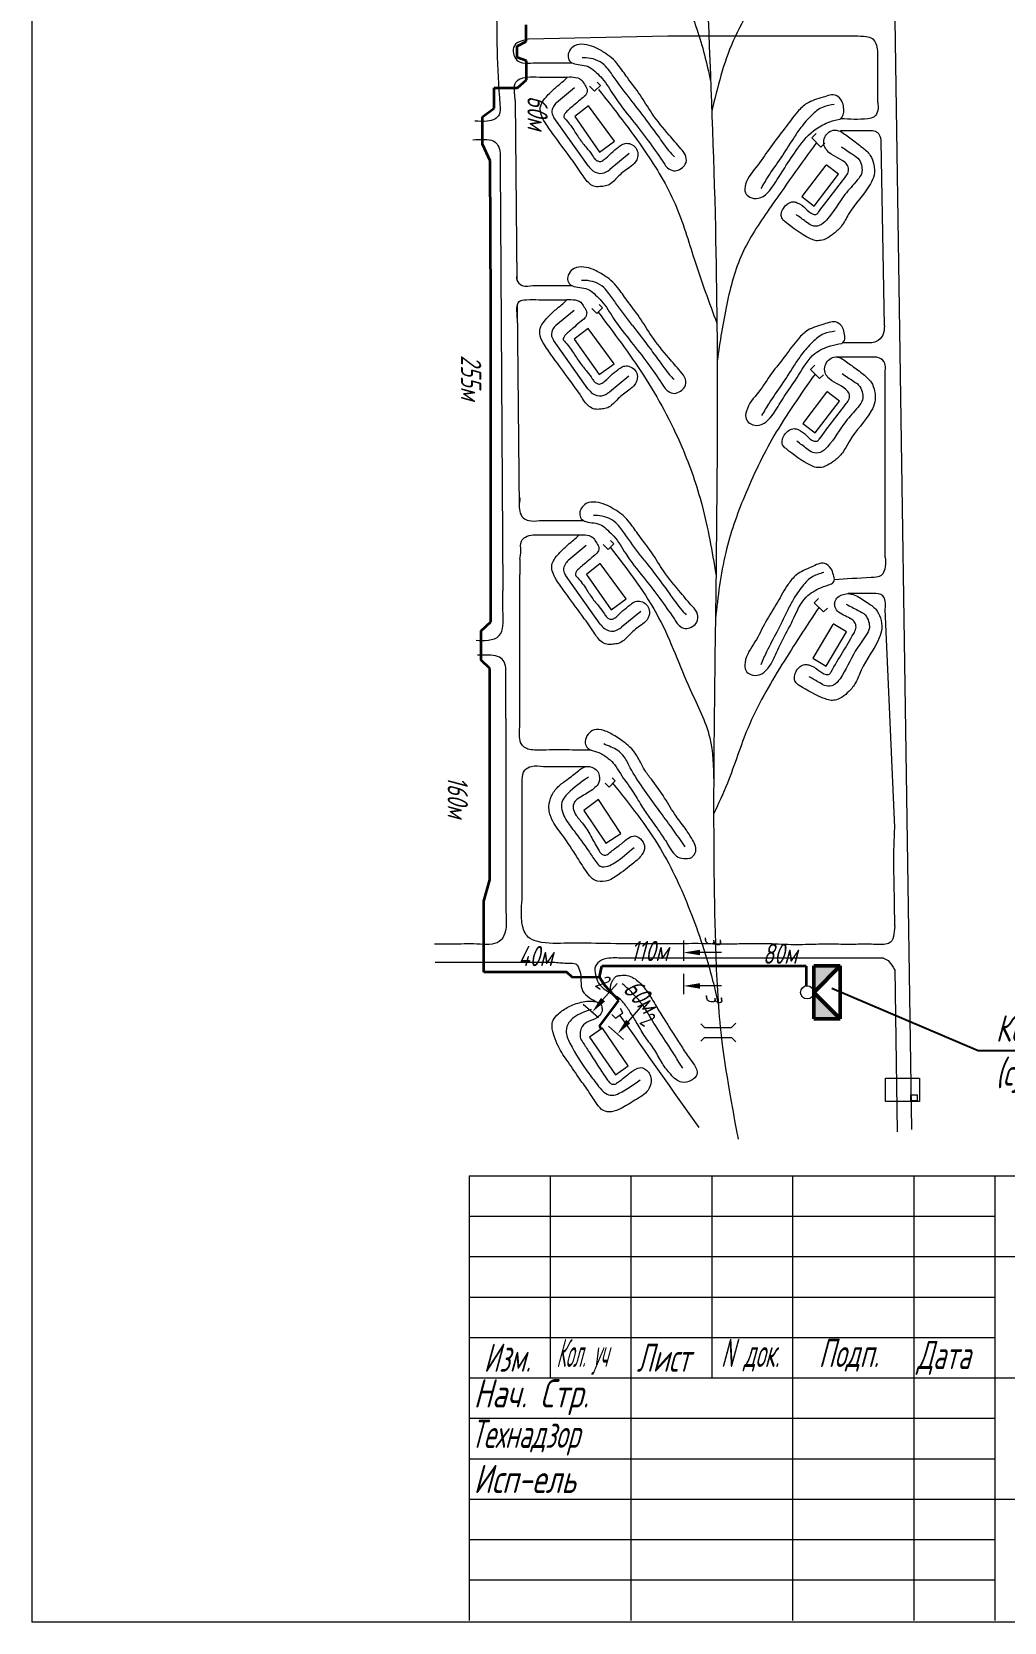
# Model space of a CAD drawing. Header units: millimetres. Extents: x 13096 to 18634, y -492 to 9335.
# Drawn here: x 16561 to 17048, y 3737 to 4534 of the extents above; entities that cross this region are included whole.
import ezdxf
from ezdxf import colors
from ezdxf.entities.mleader import LeaderData, LeaderLine
from ezdxf.math import Vec2, Vec3

# ---------------------------------------------------------------- set-up
doc = ezdxf.new("R2010")
doc.units = ezdxf.units.MM
for name, color, linetype, lineweight in [('Линия выноска', 137, 'Continuous', 20), ('Линия связи (Вновь)', 3, 'Continuous', 60), ('Рамка толстая', 7, 'Continuous', 60), ('Строительный', 251, 'Continuous', 13), ('ТаБлица', 253, 'Continuous', 25), ('текст', 7, 'Continuous', 25), ('Щиты пульты (Вновь)', 5, 'Continuous', 50), ('Элемент эл. схем', 7, 'Continuous', 35)]:
    doc.layers.add(name, color=color, linetype=linetype, lineweight=lineweight)
doc.styles.add('Simplex', font='simplex.shx', dxfattribs={"width": 0.7, "oblique": 15})

# ---------------------------------------------------------------- blocks, each defined once
blk = doc.blocks.new('A$C4BB167BF')
at = {"layer": 'Щиты пульты (Вновь)', "true_color": 0xc7c8ca}
h = blk.add_hatch(color=9, dxfattribs=at)
h.paths.add_polyline_path([(0, 3), (0, 0), (3, 3)])
h.paths.add_polyline_path([(6, 3), (3, 3), (6, 0)])
at = {"layer": 'Щиты пульты (Вновь)', "color": 252, "true_color": 0x939598}
for p, q in [((0, 3), (0, 0)), ((6, 3), (0, 3)), ((0, 0), (3, 3)), ((3, 3), (6, 0)), ((6, 0), (6, 3)), ((0, 0), (6, 0))]:
    blk.add_line(p, q, dxfattribs=at)
blk = doc.blocks.new('_None')

msp = doc.modelspace()

# ---------------------------------------------------------------- linework, layer by layer
at = {"color": 18, "lineweight": 20, "true_color": 0x000000}
for p, q in [((16987.47618, 4069.49996), (16989.86605, 4068.32701)), ((16989.86605, 4068.32701), (16991.68114, 4065.90936)), ((16991.68114, 4065.90936), (16992.32702, 4064.95626)), ((16992.32702, 4064.95626), (16993.12363, 4063.41319)), ((16779.98992, 3960.39109), (17529.23992, 3960.39109)), ((16779.98992, 3960.39109), (16779.98992, 3737.64109)), ((16820.48992, 3960.39109), (16820.48992, 3859.14109)), ((16860.98992, 3960.39109), (16860.98992, 3737.64109)), ((16901.48992, 3960.39109), (16901.48992, 3859.14109)), ((16941.98992, 3960.39109), (16941.98992, 3737.64109)), ((17002.73992, 3960.39109), (17002.73992, 3737.64109)), ((17043.23992, 3960.39109), (17043.23992, 3737.64109)), ((16779.98992, 3940.14109), (17043.23992, 3940.14109)), ((16779.98992, 3919.89109), (17043.23992, 3919.89109)), ((17043.23992, 3919.89109), (17529.23992, 3919.89109)), ((16779.98992, 3899.64109), (17043.23992, 3899.64109)), ((16779.98992, 3879.39109), (17043.23992, 3879.39109)), ((16779.98992, 3859.14109), (17529.23992, 3859.14109)), ((16779.98992, 3838.89109), (17043.23992, 3838.89109)), ((16779.98992, 3818.64109), (17043.23992, 3818.64109)), ((16779.98992, 3798.39109), (17043.23992, 3798.39109)), ((17043.23992, 3798.39109), (17529.23992, 3798.39109)), ((16779.98992, 3778.14109), (17043.23992, 3778.14109)), ((16779.98992, 3757.89109), (17043.23992, 3757.89109))]:
    msp.add_line(p, q, dxfattribs=at)
for points in [[(16988.6022, 4009.2236), (17005.64757, 4009.2236), (17005.64757, 3997.55299), (16988.54502, 3997.55299)], [(17001.2572, 4000.97937), (17004.3233, 4000.97937), (17004.3233, 3997.89626), (17001.2572, 3997.89626)]]:
    msp.add_lwpolyline(points, close=True, dxfattribs=at)
at = {"layer": 'Линия связи (Вновь)', "color": 18, "lineweight": 35, "true_color": 0x000000}
for p, q in [((16808.42747, 4528.73296), (16808.42747, 4537.09501)), ((16803.98681, 4526.37196), (16808.42747, 4528.73296)), ((16803.98681, 4520.73302), (16803.98681, 4526.37196)), ((16808.56491, 4519.06694), (16803.98681, 4520.73302)), ((16808.56491, 4509.45048), (16808.56491, 4519.06694)), ((16792.41696, 4505.4679), (16804.09267, 4505.4679)), ((16792.41696, 4495.24361), (16792.41696, 4505.4679)), ((16804.09267, 4505.4679), (16808.56491, 4509.45048)), ((16786.51147, 4491.05311), (16792.41696, 4495.24361)), ((16786.51147, 4477.32863), (16786.51147, 4491.05311)), ((16790.45385, 4468.98862), (16786.51147, 4477.32863)), ((16790.75965, 4396.54948), (16790.45385, 4468.98862)), ((16790.83781, 4237.96301), (16790.75965, 4396.54948)), ((16785.88492, 4218.65787), (16785.89519, 4233.45754)), ((16785.89519, 4233.45754), (16790.83781, 4237.96301)), ((16790.34157, 4214.54216), (16785.88492, 4218.65787)), ((16790.29921, 4108.65171), (16790.34157, 4214.54216)), ((16787.19458, 4097.98125), (16790.29921, 4108.65171)), ((16787.22963, 4062.40542), (16787.19326, 4098.02168)), ((16845.21624, 4059.88457), (16846.40571, 4065.39809)), ((16948.77867, 4065.39809), (16846.40571, 4065.39809)), ((16948.77867, 4065.39809), (16948.77867, 4055.56748)), ((16828.92398, 4062.42613), (16787.22963, 4062.40542)), ((16831.61815, 4059.70931), (16828.92398, 4062.42613)), ((16845.21624, 4059.88457), (16831.61815, 4059.70931)), ((16847.89689, 4055.7132), (16845.21624, 4059.88457)), ((16845.15597, 4035.34728), (16854.9037, 4048.25622)), ((16854.9037, 4048.25622), (16847.89689, 4055.7132)), ((16846.12489, 4033.88893), (16845.15597, 4035.34728))]:
    msp.add_line(p, q, dxfattribs=at)
at = {"layer": 'Рамка толстая', "color": 18, "lineweight": 20, "true_color": 0x000000}
for p in [(16560.76082, 5069.83776), (17529.38582, 3736.71276)]:
    msp.add_line(p, (16560.76082, 3736.71276), dxfattribs=at)
at = {"layer": 'Строительный', "color": 18, "lineweight": 20, "true_color": 0x000000}
for p, q in [((16986.97497, 4963.82487), (17001.51607, 3983.52971)), ((16879.39457, 4531.39994), (16809.58636, 4529.8119)), ((16965.50867, 4531.39994), (16879.39457, 4531.39994)), ((16984.64569, 4498.32222), (16984.64569, 4524.12073)), ((16832.72536, 4505.4883), (16823.62554, 4498.03349)), ((16840.24253, 4506.31315), (16842.74811, 4503.80757)), ((16842.74811, 4503.80757), (16845.6406, 4506.70006)), ((16845.6406, 4506.70006), (16844.0038, 4508.33686)), ((16802.93875, 4499.17188), (16803.83553, 4409.09224)), ((16839.71519, 4466.22634), (16822.35145, 4490.62258)), ((16951.54425, 4480.38304), (16953.74249, 4482.63595)), ((16956.2006, 4475.8397), (16951.54425, 4480.38304)), ((16969.80131, 4483.98611), (16965.90179, 4483.98611)), ((16987.97364, 4386.25212), (16986.39858, 4478.65704)), ((16860.15375, 4472.54401), (16850.4332, 4464.60536)), ((16958.09383, 4477.78002), (16956.2006, 4475.8397)), ((16795.40596, 4466.54625), (16796.74543, 4253.3994)), ((16803.96358, 4396.23025), (16804.97228, 4294.90934)), ((16832.46751, 4393.95182), (16823.36769, 4386.49701)), ((16841.31182, 4394.87487), (16843.8174, 4392.36929)), ((16843.8174, 4392.36929), (16846.70989, 4395.26177)), ((16846.70989, 4395.26177), (16845.07309, 4396.89858)), ((16839.45734, 4354.68986), (16822.0936, 4379.08609)), ((16980.81676, 4377.7066), (16966.91341, 4377.7066)), ((16983.11514, 4370.62682), (16963.87147, 4370.62682)), ((16859.8959, 4361.00753), (16850.17535, 4353.06887)), ((16950.87786, 4364.35114), (16953.07609, 4366.60405)), ((16955.5342, 4359.8078), (16950.87786, 4364.35114)), ((16957.42743, 4361.74812), (16955.5342, 4359.8078)), ((16988.41527, 4270.24501), (16988.41527, 4363.83348)), ((16838.54818, 4276.12044), (16829.44836, 4268.66564)), ((16847.01979, 4276.6672), (16849.52537, 4274.16162)), ((16849.52537, 4274.16162), (16852.41786, 4277.05411)), ((16852.41786, 4277.05411), (16850.78106, 4278.69091)), ((16805.22626, 4269.39729), (16805.3026, 4261.7295)), ((16805.3026, 4186.5722), (16805.3026, 4261.7295)), ((16845.53801, 4236.85849), (16828.17426, 4261.25472)), ((16952.8357, 4247.4548), (16955.03394, 4249.70771)), ((16957.49205, 4242.91146), (16952.8357, 4247.4548)), ((16865.97656, 4243.17616), (16856.25601, 4235.2375)), ((16959.38528, 4244.85178), (16957.49205, 4242.91146)), ((16993.16158, 4134.84182), (16988.41527, 4244.32451)), ((16798.31765, 4189.67951), (16798.31765, 4213.9461)), ((16798.31765, 4189.67951), (16798.31765, 4092.65689)), ((16853.14576, 4158.33252), (16851.62236, 4159.85592)), ((16806.53204, 4100.35252), (16806.53204, 4155.1022)), ((16849.99302, 4155.17977), (16848.10775, 4157.06504)), ((16853.14576, 4158.33252), (16849.99302, 4155.17977)), ((16762.83967, 4067.42835), (16822.80945, 4067.42835)), ((16987.47618, 4069.49996), (16854.78452, 4069.49996)), ((16993.16158, 4063.72474), (16994.3626, 3982.34332)), ((16851.39046, 4041.17269), (16853.21331, 4039.34984)), ((16853.21331, 4039.34984), (16856.97809, 4041.95356)), ((16856.97809, 4041.95356), (16855.77753, 4044.25432)), ((16896.03418, 4036.51334), (16897.83739, 4034.71013)), ((16897.83739, 4034.71013), (16911.39377, 4034.71013)), ((16911.39377, 4034.71013), (16913.53234, 4036.84869)), ((16896.03418, 4027.87116), (16897.83739, 4029.67437)), ((16897.83739, 4029.67437), (16911.39377, 4029.67437)), ((16911.39377, 4029.67437), (16913.53234, 4027.5358))]:
    msp.add_line(p, q, dxfattribs=at)
for points in [[(16839.75802, 4496.50242), (16832.84838, 4491.08479), (16845.26825, 4473.34641), (16852.79013, 4478.76405), (16839.75802, 4496.50242)], [(16958.56576, 4466.75952), (16946.61306, 4451.06126), (16952.8685, 4446.29834), (16965.00356, 4462.23609), (16958.74811, 4466.99901)], [(16839.50017, 4384.96594), (16832.59053, 4379.5483), (16845.0104, 4361.80993), (16852.53228, 4367.22756), (16839.50017, 4384.96594)], [(16958.98664, 4353.08601), (16947.03393, 4337.38775), (16953.28938, 4332.62483), (16965.42444, 4348.56258), (16959.16899, 4353.3255)], [(16845.58083, 4267.13457), (16838.67119, 4261.71693), (16851.09106, 4243.97856), (16858.61295, 4249.39619), (16845.58083, 4267.13457)], [(16962.07112, 4236.6891), (16952.0597, 4219.68692), (16958.83473, 4215.69756), (16968.99889, 4232.95912), (16962.22385, 4236.94848)], [(16844.6671, 4148.89479), (16837.29885, 4143.4707), (16848.31243, 4127.04344), (16855.91335, 4131.92513), (16844.6671, 4148.89479)], [(16846.73962, 4034.29749), (16840.27185, 4029.81023), (16853.29533, 4011.0387), (16859.58309, 4015.40108), (16846.73962, 4034.29749)]]:
    msp.add_lwpolyline(points, dxfattribs=at)
msp.add_open_spline([(16929.88831, 5012.99877), (16920.50127, 4998.81907), (16929.88831, 5012.99877), (16893.58893, 4947.21456), (16897.37092, 4814.3372), (16893.58331, 4642.15743), (16905.54499, 4444.10683), (16903.63082, 4250.27373), (16901.49807, 4116.33886), (16905.0846, 4029.37697), (16914.71842, 3978.69992), (16914.71842, 3978.69992), (16914.71842, 3978.69992), (16914.71842, 3978.69992), (16914.71842, 3978.69992), (16914.71842, 3978.69992), (16914.71842, 3978.69992), (16914.71842, 3978.69992), (16914.71842, 3978.69992)], degree=3, knots=[0, 0, 0, 0, 25.836333109, 49.871244762, 76.873917157, 116.334767859, 166.936096042, 211.721259242, 248.246118291, 257.850777941, 271.152471293, 282.284588503, 290.662390358, 305.749777897, 312.760031631, 324.633986925, 330.142951601, 332.123990533, 332.123990533, 332.123990533, 332.123990533], dxfattribs=at)
for points in [[(16843.84625, 4621.31581), (16865.30464, 4594.19533), (16882.36794, 4561.90904), (16894.01341, 4534.96007), (16900.91772, 4508.87276)], [(16952.51813, 4591.7641), (16931.41438, 4561.30974), (16912.18653, 4528.98126), (16901.48389, 4493.8966)], [(16793.63721, 4550.03468), (16795.34709, 4497.10762), (16794.87889, 4491.94684), (16792.81048, 4489.87842), (16788.99545, 4488.81817), (16782.69044, 4488.81817)], [(16809.58636, 4529.8119), (16806.02679, 4528.97109), (16802.5647, 4526.53219), (16802.12085, 4522.80731), (16803.85189, 4519.38256), (16806.69257, 4518.05225), (16812.06324, 4518.05225)], [(16876.61436, 4469.09973), (16869.65462, 4478.97421), (16861.42449, 4489.64196), (16852.51279, 4501.49195), (16846.5473, 4510.2025), (16843.54954, 4513.20026), (16840.38366, 4515.75546), (16836.61003, 4516.83552), (16832.6257, 4517.56213), (16830.24989, 4518.99215), (16829.52259, 4521.74063), (16830.24989, 4524.07842), (16832.75125, 4526.57978), (16837.58703, 4527.24568), (16842.39352, 4525.98201), (16847.56661, 4523.19549), (16851.23472, 4520.57338), (16854.63443, 4516.86205), (16859.19854, 4510.60745), (16865.57346, 4501.96396), (16871.46005, 4492.825), (16880.17375, 4481.79867), (16885.98357, 4474.9937), (16888.53657, 4471.04923), (16888.22114, 4467.22861), (16886.09472, 4465.10218), (16883.08466, 4463.94752), (16879.9248, 4464.97897), (16877.91568, 4467.03467), (16876.61436, 4469.09973)], [(16984.64569, 4524.12073), (16983.89305, 4527.54704), (16982.03497, 4530.01864), (16978.87083, 4531.0036), (16973.24731, 4531.39994), (16965.50867, 4531.39994)], [(16862.04788, 4497.94731), (16854.04954, 4508.60487), (16850.1604, 4514.02859), (16847.60011, 4516.98683), (16843.13866, 4519.59503), (16838.38674, 4520.52509), (16836.4693, 4520.52509)], [(16802.93875, 4499.17188), (16802.67449, 4502.91042), (16802.93875, 4507.75397), (16805.00716, 4509.82238), (16808.82219, 4510.88263), (16815.1272, 4510.88263)], [(16812.06324, 4518.05225), (16818.18724, 4518.05225), (16824.75547, 4518.05225), (16829.21249, 4518.05225), (16831.42291, 4518.05225)], [(16815.1272, 4510.88263), (16821.98233, 4510.88263), (16828.08586, 4510.88263), (16832.22322, 4510.88263), (16836.05385, 4509.59533), (16837.64316, 4507.35612), (16838.9918, 4504.86392), (16838.58429, 4502.38044), (16836.36451, 4500.16066), (16833.04195, 4497.35105), (16830.41532, 4495.08964), (16828.43607, 4493.29982), (16827.52322, 4491.96056), (16827.31209, 4490.83895), (16827.85968, 4490.08146), (16832.30236, 4484.39553), (16835.57332, 4479.43986), (16839.28999, 4474.78619), (16841.87245, 4471.30286), (16843.02464, 4469.66006), (16844.30963, 4468.85337), (16845.93323, 4468.65386), (16846.82751, 4469.10492), (16848.46568, 4470.32294), (16851.16265, 4472.91383), (16854.70308, 4475.80618), (16856.90354, 4477.29396), (16859.43739, 4477.69367), (16862.23797, 4476.53897), (16864.13936, 4474.00751), (16864.26885, 4470.70533), (16863.2404, 4468.39341), (16860.21164, 4465.6115), (16854.90847, 4461.37499), (16851.56721, 4458.03372), (16848.85447, 4456.50243), (16846.1293, 4456.06813), (16843.0378, 4456.06813), (16840.29534, 4457.43807), (16836.08254, 4462.79431), (16830.5364, 4470.64989), (16822.30464, 4481.86774), (16817.91352, 4488.19314), (16815.74521, 4492.86475), (16815.74521, 4496.52508), (16817.90466, 4500.1462), (16820.10626, 4502.71794)], [(16820.10626, 4502.71794), (16824.23231, 4506.49063), (16827.1152, 4508.89566), (16829.13527, 4510.91573)], [(16844.77258, 4504.67559), (16867.94412, 4473.80941), (16883.10826, 4447.33651), (16892.76307, 4419.36404), (16904.04244, 4387.54761)], [(16966.14845, 4490.01479), (16960.5936, 4488.4403), (16953.85553, 4485.00111), (16944.58855, 4475.27768), (16938.02737, 4465.46509), (16932.93367, 4457.43934), (16924.75792, 4450.15329), (16920.56611, 4450.79309), (16918.40913, 4452.95007), (16918.40913, 4457.19619), (16924.55841, 4466.83884), (16930.99156, 4475.96299), (16938.09748, 4485.22407), (16944.47015, 4493.48928), (16949.16638, 4497.69757), (16957.2589, 4500.78029), (16963.83772, 4501.65276), (16966.68914, 4498.80135), (16967.56378, 4495.60365), (16967.56378, 4492.57909), (16966.14845, 4490.01479)], [(16823.62554, 4498.03349), (16822.13197, 4496.10931), (16821.35676, 4493.21994), (16822.35145, 4490.62258)], [(16862.04788, 4497.94731), (16870.85397, 4486.37535), (16875.83303, 4479.50601), (16881.36532, 4472.3998), (16882.86627, 4470.89885)], [(16962.86536, 4497.22506), (16957.2176, 4495.89298), (16951.49969, 4491.71846), (16946.08547, 4485.5565), (16942.34683, 4480.15787), (16936.04465, 4470.43639), (16929.75802, 4461.22407), (16926.03824, 4454.99682)], [(16984.64569, 4498.32222), (16984.64569, 4494.20887), (16982.85591, 4490.96184), (16979.67351, 4490.01479), (16966.14845, 4490.01479)], [(16781.70994, 4479.51662), (16787.43375, 4479.66471), (16792.2773, 4478.73471), (16794.34571, 4476.66629), (16795.40596, 4472.85127), (16795.40596, 4466.54625)], [(16965.90179, 4483.77441), (16962.23221, 4484.24763), (16959.59635, 4482.79739), (16957.85196, 4480.01008), (16957.85196, 4476.48235), (16959.24449, 4474.09741), (16968.29597, 4468.03567), (16969.82941, 4465.992), (16969.82941, 4463.27504), (16968.46965, 4460.94125), (16954.94528, 4443.20425), (16953.94127, 4442.20024), (16952.31104, 4442.20024), (16948.4952, 4445.03231), (16944.30398, 4447.95429), (16942.305, 4448.41516), (16939.8755, 4447.64705), (16937.34667, 4445.11823), (16936.33065, 4442.26203), (16936.85344, 4439.8041), (16938.26742, 4438.39012), (16950.57595, 4430.04501), (16953.33853, 4429.02103), (16956.03348, 4429.02103), (16958.98715, 4430.03337), (16962.65229, 4432.44578), (16966.51427, 4436.30776), (16969.99951, 4442.19959), (16980.96854, 4457.35582), (16982.77187, 4461.74951), (16982.67281, 4467.13774), (16980.91558, 4471.67013), (16976.95536, 4475.63035), (16971.2523, 4479.97721), (16965.90179, 4483.77441)], [(16986.39858, 4478.65704), (16985.56088, 4481.82487), (16983.47244, 4483.65543), (16980.43427, 4483.98611), (16969.80131, 4483.98611)], [(16953.87242, 4478.11137), (16930.15111, 4444.5894), (16916.72589, 4422.39546), (16909.0204, 4397.13629), (16904.16352, 4368.8021)], [(16966.40442, 4475.98443), (16972.05648, 4472.18693), (16975.32872, 4469.47914), (16976.61779, 4465.97885), (16976.61779, 4462.925), (16974.40503, 4459.25959), (16968.22213, 4452.01192), (16958.97965, 4439.25341), (16955.36963, 4436.47572), (16951.63788, 4436.47572), (16948.69044, 4438.34942), (16943.69923, 4442.07764)], [(16839.71519, 4466.22634), (16841.92474, 4463.9423), (16846.60783, 4462.71166), (16850.4332, 4464.60536)], [(16803.74466, 4418.21983), (16803.754, 4417.28217), (16803.77347, 4415.32614), (16803.80382, 4412.27753), (16803.83553, 4409.09224), (16806.43472, 4406.51576), (16811.80539, 4406.51576)], [(16876.35651, 4357.56324), (16869.39677, 4367.43772), (16861.16665, 4378.10547), (16852.25494, 4389.95547), (16846.28945, 4398.66601), (16843.29169, 4401.66377), (16840.12581, 4404.21898), (16836.35218, 4405.29903), (16832.36786, 4406.02564), (16829.99204, 4407.45567), (16829.26475, 4410.20415), (16829.99204, 4412.54194), (16832.4934, 4415.0433), (16837.32919, 4415.70919), (16842.13567, 4414.44552), (16847.30876, 4411.65901), (16850.97687, 4409.03689), (16854.37659, 4405.32556), (16858.9407, 4399.07097), (16865.31561, 4390.42747), (16871.2022, 4381.28852), (16879.91591, 4370.26218), (16885.72572, 4363.45722), (16888.27872, 4359.51275), (16887.96329, 4355.69212), (16885.83687, 4353.5657), (16882.82681, 4352.41103), (16879.66695, 4353.44249), (16877.65783, 4355.49819), (16876.35651, 4357.56324)], [(16861.79003, 4386.41082), (16853.79169, 4397.06838), (16849.90255, 4402.49211), (16847.34226, 4405.45034), (16842.88081, 4408.05854), (16838.12889, 4408.9886), (16836.21145, 4408.9886)], [(16804.04901, 4387.64901), (16804.01177, 4391.38982), (16803.96358, 4396.23025), (16804.74931, 4398.2859), (16808.56434, 4399.34615), (16814.86935, 4399.34615)], [(16811.80539, 4406.51576), (16817.92939, 4406.51576), (16824.49762, 4406.51576), (16828.95464, 4406.51576), (16831.16506, 4406.51576)], [(16814.86935, 4399.34615), (16821.72448, 4399.34615), (16827.82801, 4399.34615), (16831.96537, 4399.34615), (16835.796, 4398.05884), (16837.38531, 4395.81963), (16838.73395, 4393.32743), (16838.32644, 4390.84395), (16836.10667, 4388.62418), (16832.78411, 4385.81456), (16830.15748, 4383.55315), (16828.17822, 4381.76334), (16827.26537, 4380.42407), (16827.05424, 4379.30246), (16827.60183, 4378.54497), (16832.04451, 4372.85905), (16835.31548, 4367.90337), (16839.03214, 4363.24971), (16841.6146, 4359.76637), (16842.76679, 4358.12358), (16844.05178, 4357.31688), (16845.67538, 4357.11738), (16846.56966, 4357.56843), (16848.20783, 4358.78646), (16850.9048, 4361.37734), (16854.44523, 4364.26969), (16856.64569, 4365.75748), (16859.17954, 4366.15718), (16861.98013, 4365.00248), (16863.88151, 4362.47102), (16864.011, 4359.16884), (16862.98255, 4356.85693), (16859.95379, 4354.07501), (16854.65062, 4349.8385), (16851.30936, 4346.49724), (16848.59662, 4344.96595), (16845.87146, 4344.53165), (16842.77996, 4344.53165), (16840.03749, 4345.90158), (16835.82469, 4351.25782), (16830.27855, 4359.11341), (16822.04679, 4370.33125), (16817.65567, 4376.65666), (16815.48736, 4381.32827), (16815.48736, 4384.9886), (16817.64681, 4388.60972), (16819.84841, 4391.18146)], [(16819.84841, 4391.18146), (16823.97446, 4394.95414), (16826.85735, 4397.35918), (16828.87742, 4399.37925)], [(16844.51473, 4393.1391), (16867.24407, 4361.49438), (16886.48844, 4325.55373), (16896.62303, 4296.15134), (16903.58919, 4261.63312)], [(16823.36769, 4386.49701), (16821.87412, 4384.57283), (16821.09891, 4381.68345), (16822.0936, 4379.08609)], [(16861.79003, 4386.41082), (16870.59612, 4374.83887), (16875.57518, 4367.96953), (16881.10747, 4360.86331), (16882.60842, 4359.36236)], [(16966.56933, 4377.43145), (16961.01448, 4376.19493), (16953.19618, 4372.40782), (16945.00942, 4361.60417), (16938.44825, 4351.79158), (16933.35455, 4343.76583), (16925.1788, 4336.47977), (16920.98699, 4337.11958), (16918.83001, 4339.27656), (16918.83001, 4343.52268), (16924.97929, 4353.16533), (16931.41244, 4362.28948), (16938.51835, 4371.55055), (16944.89102, 4379.81577), (16949.58725, 4384.02406), (16957.67978, 4387.10678), (16964.25859, 4387.97925), (16967.11001, 4385.12784), (16967.98466, 4381.93014), (16967.98466, 4378.90558), (16966.56933, 4377.43145)], [(16963.28624, 4383.55154), (16957.63847, 4382.21947), (16951.92056, 4378.04495), (16946.50635, 4371.88298), (16942.7677, 4366.48436), (16936.46553, 4356.76288), (16930.17889, 4347.55056), (16926.45912, 4341.32331)], [(16987.97364, 4386.25212), (16987.18171, 4381.63379), (16983.92473, 4378.37681), (16980.81676, 4377.7066)], [(16966.32267, 4370.1009), (16962.65309, 4370.57412), (16960.01723, 4369.12388), (16958.27283, 4366.33656), (16958.27283, 4362.80884), (16959.66537, 4360.42389), (16968.71685, 4354.36215), (16970.25029, 4352.31849), (16970.25029, 4349.60153), (16968.89052, 4347.26774), (16955.36616, 4329.53074), (16954.36215, 4328.52673), (16952.73191, 4328.52673), (16948.91607, 4331.3588), (16944.72485, 4334.28078), (16942.72588, 4334.74165), (16940.29637, 4333.97354), (16937.76755, 4331.44472), (16936.75152, 4328.58852), (16937.27431, 4326.13059), (16938.6883, 4324.71661), (16950.99682, 4316.3715), (16953.75941, 4315.34752), (16956.45436, 4315.34752), (16959.40803, 4316.35986), (16963.07316, 4318.77227), (16966.93515, 4322.63425), (16970.42038, 4328.52608), (16981.38942, 4343.68231), (16983.19274, 4348.07599), (16983.09368, 4353.46423), (16981.33645, 4357.99662), (16977.37623, 4361.95684), (16971.67317, 4366.3037), (16966.32267, 4370.1009)], [(16988.41527, 4363.83348), (16988.41527, 4366.46829), (16986.2587, 4369.77722), (16983.11514, 4370.62682)], [(16953.20603, 4362.07947), (16932.6297, 4331.06383), (16917.82918, 4300.76948), (16908.44348, 4272.63902), (16903.30899, 4239.46531)], [(16966.8253, 4362.31091), (16972.47736, 4358.51342), (16975.7496, 4355.80563), (16977.03867, 4352.30534), (16977.03867, 4349.25148), (16974.82591, 4345.58608), (16968.643, 4338.33841), (16959.40053, 4325.5799), (16955.79051, 4322.80221), (16952.05876, 4322.80221), (16949.11131, 4324.67591), (16944.12011, 4328.40413)], [(16839.45734, 4354.68986), (16841.6669, 4352.40582), (16846.34998, 4351.17518), (16850.17535, 4353.06887)], [(16805.10303, 4300.41734), (16805.28651, 4299.57652), (16804.98072, 4297.13762), (16805.26073, 4293.41274), (16806.99177, 4289.98799), (16809.83246, 4288.65768), (16815.20312, 4288.65768)], [(16882.43717, 4239.73187), (16875.47743, 4249.60635), (16867.24731, 4260.2741), (16858.3356, 4272.1241), (16852.37011, 4280.83464), (16849.37236, 4283.8324), (16846.20647, 4286.38761), (16842.43284, 4287.46766), (16838.44852, 4288.19427), (16836.07271, 4289.6243), (16835.34541, 4292.37278), (16836.07271, 4294.71057), (16838.57407, 4297.21193), (16843.40985, 4297.87782), (16848.21633, 4296.61415), (16853.38942, 4293.82763), (16857.05754, 4291.20552), (16860.45725, 4287.49419), (16865.02136, 4281.2396), (16871.39627, 4272.5961), (16877.28286, 4263.45715), (16885.99657, 4252.43081), (16891.80638, 4245.62585), (16894.35939, 4241.68138), (16894.04396, 4237.86075), (16891.91753, 4235.73432), (16888.90747, 4234.57966), (16885.74761, 4235.61112), (16883.7385, 4237.66682), (16882.43717, 4239.73187)], [(16815.20312, 4288.65768), (16824.01005, 4288.68439), (16830.57829, 4288.68439), (16835.0353, 4288.68439), (16837.24573, 4288.68439)], [(16867.8707, 4268.57945), (16859.87235, 4279.23701), (16855.98322, 4284.66074), (16853.42292, 4287.61897), (16848.96148, 4290.22717), (16844.20955, 4291.15723), (16842.29211, 4291.15723)], [(16805.22626, 4269.39729), (16805.81438, 4273.51585), (16806.07863, 4278.3594), (16808.14705, 4280.42782), (16811.96208, 4281.48807), (16818.26709, 4281.48807)], [(16818.26709, 4281.48807), (16827.80515, 4281.51478), (16833.90868, 4281.51478), (16838.04603, 4281.51478), (16841.87667, 4280.22747), (16843.46597, 4277.98826), (16844.81462, 4275.49606), (16844.4071, 4273.01258), (16842.18733, 4270.7928), (16838.86477, 4267.98319), (16836.23814, 4265.72178), (16834.25889, 4263.93196), (16833.34603, 4262.5927), (16833.13491, 4261.47109), (16833.68249, 4260.7136), (16838.12518, 4255.02767), (16841.39614, 4250.072), (16845.11281, 4245.41834), (16847.69526, 4241.935), (16848.84746, 4240.29221), (16850.13244, 4239.48551), (16851.75604, 4239.28601), (16852.65033, 4239.73706), (16854.28849, 4240.95509), (16856.98547, 4243.54597), (16860.5259, 4246.43832), (16862.72635, 4247.92611), (16865.26021, 4248.32581), (16868.06079, 4247.17111), (16869.96218, 4244.63965), (16870.09166, 4241.33747), (16869.06322, 4239.02556), (16866.03446, 4236.24364), (16860.73129, 4232.00713), (16857.39002, 4228.66586), (16854.67729, 4227.13457), (16851.95212, 4226.70028), (16848.86062, 4226.70028), (16846.11815, 4228.07021), (16841.90535, 4233.42645), (16836.35922, 4241.28203), (16828.12746, 4252.49988), (16823.73633, 4258.82529), (16821.56803, 4263.49689), (16821.56803, 4267.15723), (16823.72747, 4270.77834), (16825.92907, 4273.35008)], [(16825.92907, 4273.35008), (16830.05512, 4277.12277), (16832.93802, 4279.52781), (16834.95808, 4281.54787)], [(16850.59539, 4275.30773), (16875.03284, 4239.68679), (16890.6568, 4204.06585), (16900.47602, 4179.81423), (16902.43868, 4157.97991)], [(16829.44836, 4268.66564), (16827.95478, 4266.74145), (16827.17957, 4263.85208), (16828.17426, 4261.25472)], [(16867.8707, 4268.57945), (16876.67679, 4257.0075), (16881.65584, 4250.13815), (16887.18814, 4243.03194), (16888.68909, 4241.53099)], [(16961.54162, 4256.93473), (16956.17208, 4255.04968), (16948.85677, 4250.36416), (16942.00574, 4238.66777), (16936.65162, 4228.14783), (16932.54325, 4219.57579), (16925.28697, 4211.3736), (16921.04891, 4211.51297), (16918.65188, 4213.39959), (16918.1495, 4217.61589), (16923.11473, 4227.91836), (16928.42317, 4237.73956), (16934.38346, 4247.77631), (16939.73348, 4256.73745), (16943.89882, 4261.47181), (16951.56978, 4265.49034), (16957.99916, 4267.13506), (16961.16791, 4264.64103), (16962.41475, 4261.56928), (16962.7726, 4258.56596), (16961.54162, 4256.93473)], [(16988.41527, 4270.24501), (16988.41527, 4265.61579), (16986.35458, 4261.18337), (16981.32641, 4260.07527), (16962.86815, 4258.97149)], [(16957.55749, 4262.6234), (16952.107, 4260.63248), (16946.92316, 4255.81076), (16942.27602, 4249.0515), (16939.20237, 4243.24846), (16934.09465, 4232.84963), (16928.94212, 4222.95821), (16925.98524, 4216.3346)], [(16783.41456, 4228.76181), (16789.56321, 4228.76181), (16794.99385, 4231.07035), (16796.74543, 4235.99201), (16796.74543, 4245.85284), (16796.74543, 4253.3994)], [(16969.60353, 4252.19142), (16966.71631, 4251.41458), (16964.15263, 4249.78058), (16963.07457, 4247.25593), (16963.26578, 4245.26921), (16965.03803, 4242.82413), (16971.582, 4239.1075), (16973.34647, 4237.25962), (16973.66792, 4234.56174), (16972.59383, 4232.08346), (16961.26299, 4212.87092), (16960.38482, 4211.75517), (16958.76604, 4211.56229), (16954.64193, 4213.923), (16950.13444, 4216.32858), (16948.09498, 4216.5497), (16945.77341, 4215.49955), (16943.56154, 4212.68929), (16942.89059, 4209.73294), (16943.70051, 4207.35413), (16945.27186, 4206.11737), (16958.48128, 4199.28715), (16961.34561, 4198.59722), (16964.02163, 4198.91607), (16966.83478, 4200.27076), (16970.18875, 4203.09986), (16973.56668, 4207.39165), (16976.33035, 4213.65445), (16985.42914, 4230.00202), (16986.69996, 4234.5782), (16985.9641, 4239.91687), (16983.68296, 4244.20951), (16979.28201, 4247.67337), (16973.10471, 4251.31495), (16969.60353, 4252.19142)], [(16988.41527, 4244.32451), (16988.41527, 4248.38033), (16987.12334, 4251.02158), (16982.35422, 4252.16095), (16969.75741, 4252.16095)], [(16955.16388, 4245.18313), (16936.65137, 4216.48858), (16919.65535, 4184.83342), (16909.29104, 4157.15424), (16902.40866, 4141.62588)], [(16968.76329, 4246.77663), (16974.82495, 4243.67453), (16978.39457, 4241.37291), (16980.08872, 4238.04972), (16980.45004, 4235.01732), (16978.68649, 4231.11586), (16973.40451, 4223.18757), (16965.73647, 4209.42515), (16962.48045, 4206.23986), (16958.77491, 4205.79834), (16955.62648, 4207.31015), (16950.22923, 4210.42165)], [(16845.53801, 4236.85849), (16847.74756, 4234.57445), (16852.43065, 4233.34381), (16856.25601, 4235.2375)], [(16798.31765, 4213.9461), (16797.43965, 4217.87274), (16795.09224, 4220.22016), (16790.85178, 4221.16355), (16784.12979, 4221.16355)], [(16841.10233, 4173.7203), (16831.71009, 4173.7203), (16818.51515, 4173.7203), (16812.71955, 4173.7203), (16809.39303, 4174.18625), (16806.94664, 4175.59922), (16805.68524, 4177.43227), (16805.1497, 4181.32749), (16805.3026, 4186.5722)], [(16890.35404, 4119.5057), (16886.42591, 4119.5057), (16883.05582, 4121.12704), (16880.34653, 4124.89005), (16876.31563, 4131.29379), (16870.35471, 4139.76532), (16866.32381, 4145.70693), (16861.82305, 4153.05482), (16855.66464, 4161.92854), (16852.8232, 4166.28571), (16849.6418, 4169.46711), (16844.8653, 4172.44223), (16840.51814, 4173.89203), (16838.83198, 4175.19155), (16838.09211, 4177.90965), (16839.5304, 4181.65827), (16842.61114, 4183.8312), (16847.34687, 4183.45352), (16852.95689, 4180.79674), (16858.69443, 4176.71828), (16862.14184, 4173.39311), (16865.6949, 4167.70012), (16867.84418, 4163.73315), (16871.23205, 4159.03829), (16877.85237, 4149.64558), (16883.56245, 4140.639), (16888.73551, 4133.62557), (16892.2439, 4127.89783), (16893.49416, 4124.73266), (16893.23211, 4122.24813), (16892.13993, 4120.64859), (16891.00774, 4119.69115), (16890.35404, 4119.5057)], [(16888.12999, 4125.26697), (16879.86673, 4136.96218), (16873.59201, 4145.46887), (16866.91139, 4154.85331), (16860.65949, 4164.74234), (16857.58068, 4170.27811), (16854.34285, 4173.51594), (16851.10212, 4175.15657), (16847.37937, 4176.79884)], [(16806.53204, 4155.1022), (16806.53204, 4158.94123), (16807.72844, 4163.6119), (16811.19935, 4165.52263), (16817.07865, 4165.52263), (16828.28962, 4165.52263), (16834.65353, 4165.52263), (16839.36891, 4165.48301)], [(16834.68393, 4163.30984), (16828.93067, 4158.84684), (16824.41347, 4155.29888), (16821.18682, 4150.70047), (16819.90123, 4145.51234), (16821.22987, 4139.25474), (16826.66276, 4130.99934), (16834.1069, 4119.90934), (16838.97893, 4112.38514), (16842.87638, 4108.4877), (16848.23267, 4107.94903), (16853.94783, 4110.74639), (16862.36521, 4117.161), (16866.50386, 4121.29966), (16867.85016, 4124.97308), (16866.4887, 4128.39696), (16862.92073, 4130.6483), (16859.43806, 4129.39013), (16855.12492, 4125.90481), (16850.4263, 4122.39118), (16848.77556, 4121.16082), (16847.0912, 4121.16082), (16845.04402, 4123.21238), (16841.33686, 4129.73967), (16837.08401, 4136.526), (16833.59126, 4140.90808), (16832.10087, 4144.34689), (16832.10087, 4146.17407), (16833.34917, 4148.46528), (16836.51451, 4150.624), (16842.35005, 4154.37605), (16844.50894, 4156.53495), (16845.09739, 4160.92329), (16843.92847, 4163.50458), (16841.29751, 4165.12041), (16839.09962, 4165.47718), (16837.14879, 4164.96673), (16834.68393, 4163.30984)], [(16839.62949, 4160.10546), (16829.27829, 4151.86601), (16826.36914, 4147.50789), (16826.36914, 4143.77051), (16827.90427, 4139.82864), (16832.46755, 4133.14517), (16839.71257, 4123.18306), (16843.31917, 4117.81659), (16845.58231, 4115.55345), (16849.4558, 4115.55345), (16852.73692, 4117.20044), (16862.51155, 4124.81918)], [(16851.8344, 4157.02115), (16875.7311, 4124.26368), (16890.5017, 4093.37782), (16901.89896, 4058.30567), (16904.72238, 4046.42601)], [(16993.16158, 4085.62806), (16992.9513, 4103.44174), (16992.70923, 4116.87949), (16993.16158, 4134.84182)], [(16993.16158, 4085.62806), (16990.09809, 4076.80071), (16986.80752, 4076.26764), (16978.43031, 4076.4457), (16971.12253, 4076.26764), (16961.31942, 4076.4457), (16952.76393, 4076.30181), (16941.16804, 4076.18404), (16928.46078, 4076.65004), (16915.27013, 4076.53353), (16906.5872, 4076.41703), (16897.93534, 4076.65004), (16884.92829, 4076.65004), (16869.29657, 4076.65004), (16848.06714, 4076.73745), (16829.4881, 4076.95433), (16814.33695, 4077.72396), (16809.4874, 4080.0273), (16806.53204, 4086.46036), (16806.13036, 4093.92536), (16806.53204, 4100.35252)], [(16798.31765, 4092.65689), (16798.48342, 4086.60052), (16798.11772, 4083.16715), (16795.95992, 4078.605), (16791.37676, 4076.43314), (16785.39495, 4076.43314), (16772.66882, 4076.43314), (16762.56479, 4076.43314)], [(16822.80945, 4067.42835), (16829.67639, 4066.95736), (16833.34317, 4066.50469), (16835.24052, 4063.35336), (16835.88424, 4059.78121), (16836.45261, 4053.7721), (16843.43341, 4047.66111)], [(16854.78452, 4069.49996), (16851.26813, 4069.49996), (16846.21699, 4068.39087), (16843.18205, 4065.35594), (16843.18205, 4061.07648), (16844.79812, 4056.88061), (16851.92524, 4051.20497)], [(16850.65967, 4054.41306), (16851.40932, 4052.12634), (16854.97157, 4049.36379), (16857.28938, 4047.04599), (16860.66641, 4042.21739), (16864.06039, 4036.72866), (16868.22037, 4029.82456), (16872.90417, 4023.32295), (16876.72131, 4016.63888), (16880.91332, 4011.24273), (16883.58074, 4008.57532), (16886.43192, 4007.26587), (16891.1363, 4008.1697), (16894.07508, 4011.10848), (16892.35763, 4016.48497), (16889.69151, 4020.18664), (16885.7715, 4026.02564), (16881.761, 4032.2246), (16877.95158, 4038.37287), (16874.04469, 4044.65852), (16870.47259, 4050.58724), (16867.32868, 4054.99087), (16864.39899, 4057.92056), (16858.33645, 4060.93138), (16854.93381, 4060.66473), (16853.42121, 4060.21628), (16852.29653, 4058.91665), (16851.37591, 4057.40905), (16850.95958, 4056.16139), (16850.65967, 4054.41306)], [(16886.91118, 4014.2919), (16879.17285, 4026.61667), (16872.43764, 4036.93854), (16867.04561, 4045.69293), (16862.5074, 4051.10431), (16858.46354, 4055.06858), (16856.58679, 4056.58407)], [(16843.43341, 4047.66111), (16841.34882, 4047.86604), (16839.84441, 4047.86604), (16835.98093, 4047.31957), (16829.61973, 4045.00522), (16824.61269, 4041.52535), (16821.9937, 4038.30243), (16821.42101, 4035.26573), (16822.541, 4030.27356), (16824.62677, 4025.08947), (16829.49132, 4017.4215), (16835.35293, 4008.87716), (16840.08006, 4002.19403), (16844.10441, 3996.10902), (16847.15585, 3993.05758), (16851.18021, 3992.46044), (16856.03057, 3994.11371), (16862.9458, 3998.22234), (16869.57005, 4003.35656), (16871.1087, 4007.67799), (16870.46863, 4011.15505), (16868.70776, 4013.25415), (16866.70992, 4014.50935), (16863.70533, 4013.99497), (16859.24608, 4010.95521), (16856.17972, 4008.50752), (16854.28121, 4007.10102), (16852.99115, 4006.37254), (16851.47672, 4006.37254), (16850.09862, 4007.29323), (16848.51942, 4009.32983), (16844.25125, 4015.74494), (16839.98459, 4022.43789), (16836.92899, 4027.11585), (16835.55848, 4029.92766), (16835.55848, 4032.34761), (16836.47075, 4035.23898), (16840.0923, 4037.79945), (16844.9053, 4040.28225), (16846.48172, 4042.93299), (16846.32025, 4045.03746), (16845.88405, 4046.27819), (16844.43282, 4047.25125), (16843.43341, 4047.66111)], [(16840.99164, 4043.74424), (16832.4298, 4039.7056), (16829.89804, 4037.17384), (16828.51924, 4032.95739), (16830.38789, 4026.81759), (16839.90576, 4011.59525), (16844.79394, 4005.20222), (16848.21656, 4001.7796), (16851.50342, 4000.70593), (16855.11723, 4001.76414), (16865.52248, 4008.42468)], [(16855.26342, 4040.81942), (16894.92115, 3984.58585)]]:
    msp.add_spline(points, degree=3, dxfattribs=at)
at = {"layer": 'Щиты пульты (Вновь)', "color": 18, "lineweight": 20, "true_color": 0x000000}
msp.add_circle((16949.27584, 4052.29756), 3.3075, dxfattribs=at)
at = {"layer": 'Элемент эл. схем', "color": 18, "lineweight": 20, "true_color": 0x000000}
for p, q in [((16887.28424, 4078.23237), (16887.29925, 4068.10911)), ((16906.31063, 4072.26231), (16895.54312, 4072.24634)), ((16854.02278, 4056.77506), (16846.96907, 4048.63967)), ((16887.30904, 4061.50912), (16887.32405, 4051.38586)), ((16906.33543, 4055.53906), (16895.56792, 4055.52309)), ((16837.03258, 4046.3358), (16844.68121, 4039.70413)), ((16866.65804, 4045.81979), (16859.60433, 4037.6844)), ((16849.66784, 4035.38053), (16857.31647, 4028.74886))]:
    msp.add_line(p, q, dxfattribs=at)
for points in [[(16895.54109, 4073.62134), (16895.54516, 4070.87134), (16887.29313, 4072.23411)], [(16895.56588, 4056.89809), (16895.56996, 4054.14809), (16887.31793, 4055.51086)], [(16845.93019, 4049.54042), (16848.00795, 4047.73892), (16841.56457, 4042.40639)], [(16858.56545, 4038.58515), (16860.64321, 4036.78365), (16854.19983, 4031.45111)]]:
    msp.add_solid(points, dxfattribs=at)

# ---------------------------------------------------------------- block references
at = {"color": 18, "lineweight": 20, "true_color": 0x000000, "xscale": 4.41, "yscale": 4.41, "zscale": 4.41, "rotation": 90}
msp.add_blockref('A$C4BB167BF', (16965.81321, 4039.06776), dxfattribs=at)

# ---------------------------------------------------------------- texts
at = {"color": 18, "lineweight": 20, "true_color": 0x000000, "style": 'Simplex', "oblique": 15}
for s, width, p in [('Изм.', 0.6, (16787.18949, 3862.17859)), ('Кол. уч', 0.4, (16823.54386, 3864.54109)), ('Лист', 0.6, (16863.86429, 3862.17859)), ('N', 0.5, (16906.06183, 3864.54109)), ('док.', 0.5, (16917.33589, 3864.54109)), ('Подп.', 0.6, (16955.06199, 3864.54109)), ('Дата', 0.6, (17004.26559, 3863.52859)), ('Нач. Стр.', 0.7, (16782.14992, 3844.29109)), ('Технадзор', 0.6, (16780.79992, 3824.04109)), ('Исп-ель', 0.7, (16782.14992, 3801.42859))]:
    msp.add_text(s, height=14.175, dxfattribs=dict(at, width=width)).set_placement(p)
at = {"layer": 'ТаБлица', "color": 18, "lineweight": 20, "true_color": 0x000000, "char_height": 10.164, "width": 275.88, "attachment_point": 5, "style": 'Simplex'}
for s, insert, rotation in [('60м', (16814.21138, 4493.08311), 270), ('255м', (16780.88325, 4360.39822), 270), ('160м', (16774.20052, 4150.23383), 270), ('60м', (16865.92576, 4050.53658), 312.01622166)]:
    msp.add_mtext(s, dxfattribs=dict(at, insert=insert, rotation=rotation))
for s, insert in [('40м', (16813.11974, 4070.47966)), ('110м', (16870.14275, 4073.0052)), ('80м', (16935.61253, 4071.66299))]:
    msp.add_mtext(s, dxfattribs=dict(at, insert=insert))
at = {"layer": 'текст', "color": 18, "lineweight": 20, "true_color": 0x000000, "char_height": 11.55, "attachment_point": 5, "style": 'Simplex'}
for s, insert, rotation in [('{\\H0.7x;3}', (16901.99915, 4078.71543), 277.50996044), ('{\\H0.7x;2}', (16846.32416, 4057.75632), 326.4984166), ('{\\H0.7x;3}', (16902.56714, 4049.71506), 277.50996044), ('{\\H0.7x;2}', (16868.5799, 4039.15456), 326.4984166)]:
    msp.add_mtext_dynamic_manual_height_columns(s, width=8.7102084, gutter_width=15, heights=[0], dxfattribs=dict(at, insert=insert, rotation=rotation))

# ---------------------------------------------------------------- leaders
at = {"layer": 'Линия выноска', "color": 18, "lineweight": 20, "true_color": 0x000000}
ml = msp.add_multileader_mtext('Standard', dxfattribs=at)
ml.set_content('КС20/2\\P(сущ.)', color=2, style='Simplex')
ml.set_leader_properties()
ml.set_arrow_properties(name='NONE')
ml.build(insert=Vec2(0, 0))
ml.multileader.update_dxf_attribs({"text_left_attachment_type": 6, "text_right_attachment_type": 6, "dogleg_length": 0, "arrow_head_size": 17.64})
ctx = ml.context
ctx.base_point, ctx.char_height, ctx.arrow_head_size, ctx.landing_gap_size, ctx.plane_origin = Vec3(17034.92028, 4023.17288), 13.23, 17.64, 8.82, Vec3(17169.21076, 3889.68271)
ctx.left_attachment, ctx.right_attachment = 6, 6
notes = []
notes.append((ctx, [(0, (1, 1, 0), (17034.92028, 4023.17288), (1, 0), 0, [(0, [(16961.5807, 4054.35197)], 0, [])])]))
ctx.mtext.insert, ctx.mtext.flow_direction = Vec3(17043.74028, 4040.81288), 5
for ctx, leaders in notes:
    for number, flags, end, landing, length, lines in leaders:
        leader = LeaderData()
        leader.index, (leader.has_last_leader_line, leader.has_dogleg_vector, leader.attachment_direction) = number, flags
        leader.last_leader_point, leader.dogleg_vector, leader.dogleg_length = Vec3(end), Vec3(landing), length
        for number, points, colour, breaks in lines:
            line = LeaderLine()
            line.index, line.vertices, line.color, line.breaks = number, Vec3.list(points), colors.encode_raw_color(colour), breaks
            leader.lines.append(line)
        ctx.leaders.append(leader)

doc.saveas('drawing.dxf')
